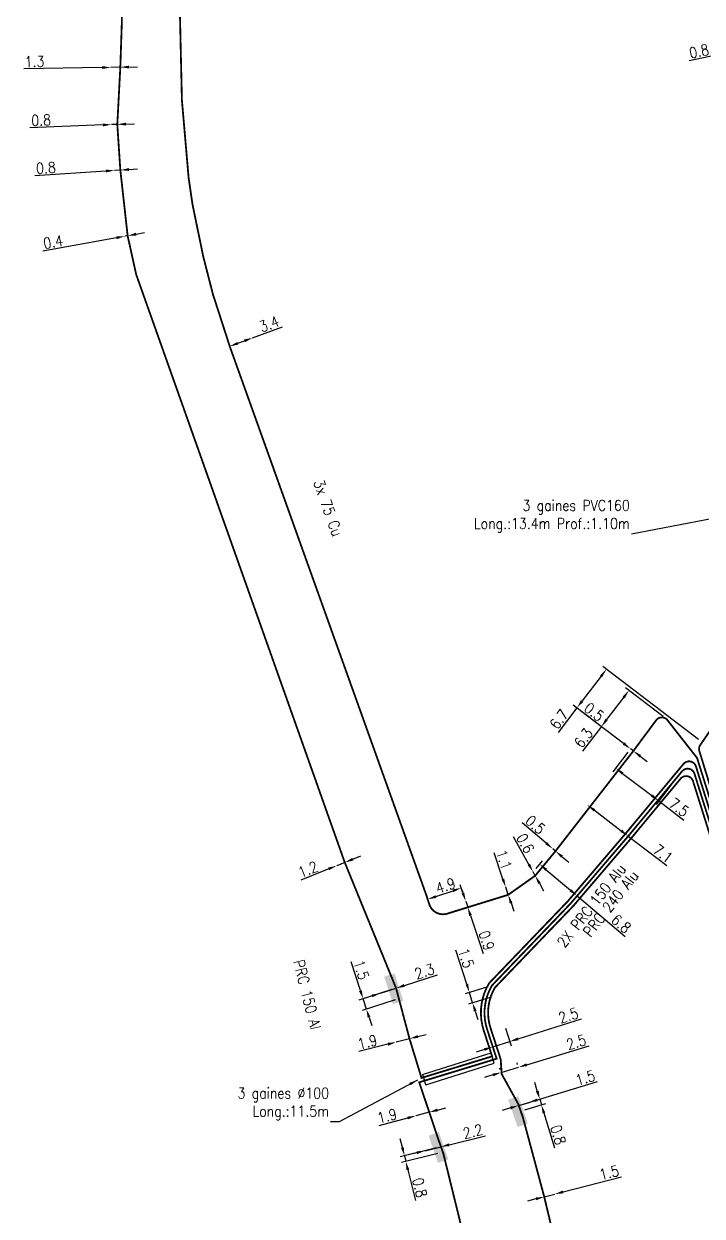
# Model space of a CAD drawing. Header units: millimetres. Extents: x 156382 to 158006, y 120998 to 122000.
# Drawn here: x 157808.9 to 157902.9, y 121654.1 to 121819.5 of the extents above; entities that cross this region are included whole.
import ezdxf
from ezdxf.enums import TextEntityAlignment as Align

# ---------------------------------------------------------------- set-up
doc = ezdxf.new("R2010")
doc.units = ezdxf.units.MM
doc.header["$PDMODE"] = 34
doc.layers.get('0').update_dxf_attribs({"linetype": 'CONTINUOUS'})
doc.layers.get('DEFPOINTS').update_dxf_attribs({"linetype": 'CONTINUOUS'})
for name, color, linetype in [('M_110', 1, 'M_ST_10'), ('M_300', 7, 'CONTINUOUS'), ('M_400', 7, 'CONTINUOUS')]:
    doc.layers.add(name, color=color, linetype=linetype)
doc.styles.add('M_ROMANS', font='ROMANS.shx', dxfattribs={"width": 0.75})
doc.styles.get("Standard").update_dxf_attribs({"font": 'romans.shx', "width": 0.85})
doc.linetypes.add('M_ST_10', pattern='A,5,-0.3,["++",Standard,S=1,R=0,X=0,Y=-0.5],-2.8', length=8.1)
doc.dimstyles.get("Standard").update_dxf_attribs({"dimtxt": 1.5, "dimasz": 1.2, "dimexe": 0.625, "dimexo": 0.625, "dimgap": 0.25, "dimtad": 1, "dimdec": 1, "dimzin": 0, "dimdsep": 46, "dimtxsty": 'Standard', "dimcen": -0.5, "dimadec": 0, "dimazin": 0, "dimtfac": 1, "dimtdec": 1, "dimtmove": 0, "dimatfit": 3, "dimfxl": 0, "dimtolj": 1, "dimtzin": 0, "dimarcsym": 0})

# ---------------------------------------------------------------- blocks, each defined once
blk = doc.blocks.new('*D126')
at = {"layer": 'DEFPOINTS', "color": 0, "linetype": 'Continuous', "transparency": 16777216}
for p in [(157914.18, 121817.15), (157914.18, 121817.14), (157914.96, 121817.31)]:
    blk.add_point(p, dxfattribs=at)
at = {"layer": 'M_110', "color": 0, "linetype": 'Continuous', "lineweight": -2, "transparency": 16777216}
for p, q in [((157913.01, 121816.89), (157901.11, 121814.38)), ((157914.96, 121817.31), (157914.18, 121817.14)), ((157916.14, 121817.55), (157917.31, 121817.8)), ((157914.31, 121816.54), (157914.31, 121816.53)), ((157915.09, 121816.7), (157915.09, 121816.69))]:
    blk.add_line(p, q, dxfattribs=at)
at = {"layer": 'M_110', "color": 0, "linetype": 'Continuous', "transparency": 16777216}
for points in [[(157912.96, 121817.09), (157913.05, 121816.7), (157914.18, 121817.14)], [(157916.1, 121817.75), (157916.18, 121817.36), (157914.96, 121817.31)]]:
    blk.add_solid(points, dxfattribs=at)
at = {"layer": 'M_110', "color": 0, "linetype": 'Continuous', "transparency": 16777216, "insert": (157902.46, 121815.69), "char_height": 1.5, "attachment_point": 5, "rotation": 11.9131}
blk.add_mtext('\\A1;0.8', dxfattribs=at)
blk = doc.blocks.new('*D137')
at = {"layer": 'DEFPOINTS', "color": 0, "linetype": 'Continuous', "transparency": 16777216}
for p in [(157860.48, 121685.77), (157860.95, 121684.34), (157856.37, 121682.86)]:
    blk.add_point(p, dxfattribs=at)
at = {"layer": 'M_300', "color": 0, "linetype": 'Continuous', "lineweight": -2, "transparency": 16777216}
for p, q in [((157855.54, 121685.43), (157854.25, 121689.41)), ((157859.89, 121685.57), (157855.31, 121684.09)), ((157860.35, 121684.15), (157855.77, 121682.67)), ((157856.37, 121682.86), (157855.9, 121684.29)), ((157856.73, 121681.72), (157857.1, 121680.57))]:
    blk.add_line(p, q, dxfattribs=at)
at = {"layer": 'M_300', "color": 0, "linetype": 'Continuous', "transparency": 16777216}
for points in [[(157855.73, 121685.49), (157855.35, 121685.37), (157855.9, 121684.29)], [(157856.93, 121681.78), (157856.54, 121681.66), (157856.37, 121682.86)]]:
    blk.add_solid(points, dxfattribs=at)
at = {"layer": 'M_300', "color": 0, "linetype": 'Continuous', "transparency": 16777216, "insert": (157855.66, 121688.3), "char_height": 1.5, "attachment_point": 5, "rotation": 287.909}
blk.add_mtext('\\A1;1.5', dxfattribs=at)
blk = doc.blocks.new('*D138')
at = {"layer": 'DEFPOINTS', "color": 0, "linetype": 'Continuous', "transparency": 16777216}
for p in [(157860.5, 121678.28), (157860.5, 121678.28), (157862.34, 121678.76)]:
    blk.add_point(p, dxfattribs=at)
at = {"layer": 'M_110', "color": 0, "linetype": 'Continuous', "lineweight": -2, "transparency": 16777216}
for p, q in [((157859.34, 121677.98), (157855.34, 121676.96)), ((157862.34, 121678.76), (157860.5, 121678.28)), ((157863.5, 121679.05), (157864.67, 121679.35))]:
    blk.add_line(p, q, dxfattribs=at)
at = {"layer": 'M_110', "color": 0, "linetype": 'Continuous', "transparency": 16777216}
for points in [[(157859.29, 121678.18), (157859.39, 121677.79), (157860.5, 121678.28)], [(157863.45, 121679.25), (157863.55, 121678.86), (157862.34, 121678.76)]]:
    blk.add_solid(points, dxfattribs=at)
at = {"layer": 'M_110', "color": 0, "linetype": 'Continuous', "transparency": 16777216, "insert": (157856.51, 121678.29), "char_height": 1.5, "attachment_point": 5, "rotation": 14.3962}
blk.add_mtext('\\A1;1.9', dxfattribs=at)
blk = doc.blocks.new('*D139')
at = {"layer": 'DEFPOINTS', "color": 0, "linetype": 'Continuous', "transparency": 16777216}
for p in [(157864.53, 121663.23), (157864.53, 121663.23), (157866.67, 121663.76)]:
    blk.add_point(p, dxfattribs=at)
at = {"layer": 'M_300', "color": 0, "linetype": 'Continuous', "lineweight": -2, "transparency": 16777216}
for p, q in [((157867.83, 121664.05), (157872.89, 121665.3)), ((157864.53, 121663.23), (157866.67, 121663.76)), ((157863.37, 121662.94), (157862.2, 121662.66))]:
    blk.add_line(p, q, dxfattribs=at)
at = {"layer": 'M_300', "color": 0, "linetype": 'Continuous', "transparency": 16777216}
for points in [[(157863.32, 121663.14), (157863.41, 121662.75), (157864.53, 121663.23)], [(157867.78, 121664.24), (157867.88, 121663.85), (157866.67, 121663.76)]]:
    blk.add_solid(points, dxfattribs=at)
at = {"layer": 'M_300', "color": 0, "linetype": 'Continuous', "transparency": 16777216, "insert": (157871.11, 121665.89), "char_height": 1.5, "attachment_point": 5, "rotation": 13.8673}
blk.add_mtext('\\A1;2.2', dxfattribs=at)
blk = doc.blocks.new('M_300_03')
at = {"color": 0, "linetype": 'Continuous'}
blk.add_solid([(-2, 0.75), (-2, -0.75), (2, 0.75), (2, -0.75)], dxfattribs=at)
at = {"color": 0, "linetype": 'Continuous', "style": 'M_ROMANS', "width": 0.75, "flags": 3}
for tag, p in [('DEF_LEG', (0, -5)), ('DEF_COUP', (0, -7.5)), ('DEF_TYPE', (0, -10))]:
    blk.add_attdef(tag, text='', height=1.2, dxfattribs=at).set_placement(p, align=Align.MIDDLE)
blk = doc.blocks.new('*D140')
at = {"layer": 'DEFPOINTS', "color": 0, "linetype": 'Continuous', "transparency": 16777216}
for p in [(157863.24, 121668.07), (157863.24, 121668.07), (157865.07, 121668.56)]:
    blk.add_point(p, dxfattribs=at)
at = {"layer": 'M_110', "color": 0, "linetype": 'Continuous', "lineweight": -2, "transparency": 16777216}
for p, q in [((157865.07, 121668.56), (157863.24, 121668.07)), ((157866.23, 121668.87), (157867.39, 121669.18)), ((157862.08, 121667.76), (157858.09, 121666.69))]:
    blk.add_line(p, q, dxfattribs=at)
at = {"layer": 'M_110', "color": 0, "linetype": 'Continuous', "transparency": 16777216}
for points in [[(157862.02, 121667.95), (157862.13, 121667.57), (157863.24, 121668.07)], [(157866.18, 121669.07), (157866.28, 121668.68), (157865.07, 121668.56)]]:
    blk.add_solid(points, dxfattribs=at)
at = {"layer": 'M_110', "color": 0, "linetype": 'Continuous', "transparency": 16777216, "insert": (157859.24, 121668.04), "char_height": 1.5, "attachment_point": 5, "rotation": 14.9782}
blk.add_mtext('\\A1;1.9', dxfattribs=at)
blk = doc.blocks.new('*D141')
at = {"layer": 'DEFPOINTS', "color": 0, "linetype": 'Continuous', "transparency": 16777216}
for p in [(157880.39, 121670.38), (157877.48, 121669.5), (157877.71, 121668.73)]:
    blk.add_point(p, dxfattribs=at)
at = {"layer": 'M_300', "color": 0, "linetype": 'Continuous', "lineweight": -2, "transparency": 16777216}
for p, q in [((157880.04, 121671.53), (157879.7, 121672.67)), ((157878.08, 121669.68), (157880.99, 121670.56)), ((157878.31, 121668.91), (157881.22, 121669.79)), ((157880.39, 121670.38), (157880.62, 121669.61)), ((157880.97, 121668.46), (157882.44, 121663.61))]:
    blk.add_line(p, q, dxfattribs=at)
at = {"layer": 'M_300', "color": 0, "linetype": 'Continuous', "transparency": 16777216}
for points in [[(157880.24, 121671.58), (157879.85, 121671.47), (157880.39, 121670.38)], [(157881.16, 121668.52), (157880.78, 121668.4), (157880.62, 121669.61)]]:
    blk.add_solid(points, dxfattribs=at)
at = {"layer": 'M_300', "color": 0, "linetype": 'Continuous', "transparency": 16777216, "insert": (157882.94, 121665.42), "char_height": 1.5, "attachment_point": 5, "rotation": 286.8261}
blk.add_mtext('\\A1;0.8', dxfattribs=at)
blk = doc.blocks.new('*D142')
at = {"layer": 'DEFPOINTS', "color": 0, "linetype": 'Continuous', "transparency": 16777216}
for p in [(157878.91, 121669.93), (157878.91, 121669.93), (157877.48, 121669.49)]:
    blk.add_point(p, dxfattribs=at)
at = {"layer": 'M_110', "color": 0, "linetype": 'Continuous', "lineweight": -2, "transparency": 16777216}
for p, q in [((157880.06, 121670.28), (157888.41, 121672.8)), ((157877.48, 121669.49), (157878.91, 121669.93)), ((157876.33, 121669.15), (157875.18, 121668.8))]:
    blk.add_line(p, q, dxfattribs=at)
at = {"layer": 'M_110', "color": 0, "linetype": 'Continuous', "transparency": 16777216}
for points in [[(157880, 121670.47), (157880.12, 121670.08), (157878.91, 121669.93)], [(157876.27, 121669.34), (157876.38, 121668.96), (157877.48, 121669.49)]]:
    blk.add_solid(points, dxfattribs=at)
at = {"layer": 'M_110', "color": 0, "linetype": 'Continuous', "transparency": 16777216, "insert": (157886.69, 121673.33), "char_height": 1.5, "attachment_point": 5, "rotation": 16.8261}
blk.add_mtext('\\A1;1.5', dxfattribs=at)
blk = doc.blocks.new('*D143')
at = {"layer": 'DEFPOINTS', "color": 0, "linetype": 'Continuous', "transparency": 16777216}
for p in [(157877.44, 121674.8), (157875.11, 121673.86), (157877.5, 121674.58)]:
    blk.add_point(p, dxfattribs=at)
at = {"layer": 'M_110', "color": 0, "linetype": 'Continuous', "lineweight": -2, "transparency": 16777216}
for p, q in [((157878.59, 121675.15), (157887.26, 121677.77)), ((157874.93, 121674.46), (157874.86, 121674.68)), ((157875.04, 121674.08), (157877.44, 121674.8)), ((157877.32, 121675.18), (157877.26, 121675.4)), ((157873.9, 121673.73), (157872.75, 121673.39))]:
    blk.add_line(p, q, dxfattribs=at)
at = {"layer": 'M_110', "color": 0, "linetype": 'Continuous', "transparency": 16777216}
for points in [[(157878.53, 121675.34), (157878.64, 121674.96), (157877.44, 121674.8)], [(157873.84, 121673.92), (157873.95, 121673.54), (157875.04, 121674.08)]]:
    blk.add_solid(points, dxfattribs=at)
at = {"layer": 'M_110', "color": 0, "linetype": 'Continuous', "transparency": 16777216, "insert": (157885.45, 121678.27), "char_height": 1.5, "attachment_point": 5, "rotation": 16.8261}
blk.add_mtext('\\A1;2.5', dxfattribs=at)
blk = doc.blocks.new('*D144')
at = {"layer": 'DEFPOINTS', "color": 0, "linetype": 'Continuous', "transparency": 16777216}
for p in [(157873.09, 121680.08), (157875.48, 121680.83), (157876.25, 121678.37)]:
    blk.add_point(p, dxfattribs=at)
at = {"layer": 'M_110', "color": 0, "linetype": 'Continuous', "lineweight": -2, "transparency": 16777216}
for p, q in [((157877.4, 121678.73), (157886.17, 121681.5)), ((157875.66, 121680.24), (157876.44, 121677.78)), ((157873.28, 121679.49), (157874.05, 121677.03)), ((157873.87, 121677.62), (157876.25, 121678.37)), ((157872.72, 121677.26), (157871.58, 121676.9))]:
    blk.add_line(p, q, dxfattribs=at)
at = {"layer": 'M_110', "color": 0, "linetype": 'Continuous', "transparency": 16777216}
for points in [[(157877.34, 121678.93), (157877.46, 121678.54), (157876.25, 121678.37)], [(157872.66, 121677.45), (157872.78, 121677.07), (157873.87, 121677.62)]]:
    blk.add_solid(points, dxfattribs=at)
at = {"layer": 'M_110', "color": 0, "linetype": 'Continuous', "transparency": 16777216, "insert": (157884.36, 121681.98), "char_height": 1.5, "attachment_point": 5, "rotation": 17.494}
blk.add_mtext('\\A1;2.5', dxfattribs=at)
blk = doc.blocks.new('*D145')
at = {"layer": 'DEFPOINTS', "color": 0, "linetype": 'Continuous', "transparency": 16777216}
for p in [(157873.8, 121686.16), (157874.25, 121684.73), (157871.09, 121683.73)]:
    blk.add_point(p, dxfattribs=at)
at = {"layer": 'M_110', "color": 0, "linetype": 'Continuous', "lineweight": -2, "transparency": 16777216}
for p, q in [((157870.28, 121686.31), (157868.78, 121691.05)), ((157873.2, 121685.97), (157870.05, 121684.97)), ((157871.09, 121683.73), (157870.64, 121685.16)), ((157873.65, 121684.54), (157870.5, 121683.54)), ((157871.45, 121682.59), (157871.81, 121681.44))]:
    blk.add_line(p, q, dxfattribs=at)
at = {"layer": 'M_110', "color": 0, "linetype": 'Continuous', "transparency": 16777216}
for points in [[(157870.47, 121686.37), (157870.09, 121686.25), (157870.64, 121685.16)], [(157871.64, 121682.65), (157871.26, 121682.53), (157871.09, 121683.73)]]:
    blk.add_solid(points, dxfattribs=at)
at = {"layer": 'M_110', "color": 0, "linetype": 'Continuous', "transparency": 16777216, "insert": (157870.19, 121689.93), "char_height": 1.5, "attachment_point": 5, "rotation": 287.494}
blk.add_mtext('\\A1;1.5', dxfattribs=at)
blk = doc.blocks.new('*D146')
at = {"layer": 'DEFPOINTS', "color": 0, "linetype": 'Continuous', "transparency": 16777216}
for p in [(157880.37, 121702.96), (157879.46, 121701.88), (157884.65, 121697.49)]:
    blk.add_point(p, dxfattribs=at)
at = {"layer": 'M_110', "color": 0, "linetype": 'Continuous', "lineweight": -2, "transparency": 16777216}
for p, q in [((157879.87, 121702.36), (157880.78, 121703.43)), ((157881.29, 121702.18), (157884.65, 121699.34)), ((157885.06, 121697.97), (157885.97, 121699.04)), ((157885.56, 121698.56), (157892.21, 121692.93))]:
    blk.add_line(p, q, dxfattribs=at)
at = {"layer": 'M_110', "color": 0, "linetype": 'Continuous', "transparency": 16777216}
for points in [[(157881.42, 121702.33), (157881.16, 121702.03), (157880.37, 121702.96)], [(157884.78, 121699.49), (157884.52, 121699.19), (157885.56, 121698.56)]]:
    blk.add_solid(points, dxfattribs=at)
at = {"layer": 'M_110', "color": 0, "linetype": 'Continuous', "transparency": 16777216, "insert": (157891.67, 121694.7), "char_height": 1.5, "attachment_point": 5, "rotation": 319.7484}
blk.add_mtext('\\A1;6.8', dxfattribs=at)
blk = doc.blocks.new('*D147')
at = {"layer": 'DEFPOINTS', "color": 0, "linetype": 'Continuous', "transparency": 16777216}
for p in [(157887, 121711.15), (157887, 121711.15), (157892.65, 121706.85)]:
    blk.add_point(p, dxfattribs=at)
at = {"layer": 'M_110', "color": 0, "linetype": 'Continuous', "lineweight": -2, "transparency": 16777216}
for p, q in [((157887.96, 121710.43), (157891.69, 121707.58)), ((157892.65, 121706.85), (157897.98, 121702.78))]:
    blk.add_line(p, q, dxfattribs=at)
at = {"layer": 'M_110', "color": 0, "linetype": 'Continuous', "transparency": 16777216}
for points in [[(157888.08, 121710.59), (157887.83, 121710.27), (157887, 121711.15)], [(157891.81, 121707.73), (157891.57, 121707.42), (157892.65, 121706.85)]]:
    blk.add_solid(points, dxfattribs=at)
at = {"layer": 'M_110', "color": 0, "linetype": 'Continuous', "transparency": 16777216, "insert": (157897.47, 121704.42), "char_height": 1.5, "attachment_point": 5, "rotation": 322.643}
blk.add_mtext('\\A1;7.1', dxfattribs=at)
blk = doc.blocks.new('*D148')
at = {"layer": 'DEFPOINTS', "color": 0, "linetype": 'Continuous', "transparency": 16777216}
for p in [(157892.96, 121718.96), (157890.91, 121716.28), (157898.92, 121714.41)]:
    blk.add_point(p, dxfattribs=at)
at = {"layer": 'M_110', "color": 0, "linetype": 'Continuous', "lineweight": -2, "transparency": 16777216}
for p, q in [((157892.58, 121718.47), (157890.53, 121715.78)), ((157891.87, 121715.55), (157895.92, 121712.46)), ((157898.55, 121713.92), (157896.5, 121711.23)), ((157896.88, 121711.73), (157900.35, 121709.08))]:
    blk.add_line(p, q, dxfattribs=at)
at = {"layer": 'M_110', "color": 0, "linetype": 'Continuous', "transparency": 16777216}
for points in [[(157891.99, 121715.71), (157891.75, 121715.39), (157890.91, 121716.28)], [(157896.04, 121712.61), (157895.8, 121712.3), (157896.88, 121711.73)]]:
    blk.add_solid(points, dxfattribs=at)
at = {"layer": 'M_110', "color": 0, "linetype": 'Continuous', "transparency": 16777216, "insert": (157899.7, 121710.83), "char_height": 1.5, "attachment_point": 5, "rotation": 322.643}
blk.add_mtext('\\A1;7.5', dxfattribs=at)
blk = doc.blocks.new('*D166')
at = {"layer": 'DEFPOINTS', "color": 0, "linetype": 'Continuous', "transparency": 16777216}
for p in [(157840.6, 121775.95), (157837.41, 121774.77), (157837.41, 121774.77)]:
    blk.add_point(p, dxfattribs=at)
at = {"layer": 'M_110', "color": 0, "linetype": 'Continuous', "lineweight": -2, "transparency": 16777216}
for p, q in [((157840.6, 121775.95), (157844.76, 121777.49)), ((157838.54, 121775.19), (157839.48, 121775.53)), ((157840.38, 121776.54), (157840.38, 121776.54)), ((157837.2, 121775.35), (157837.2, 121775.35))]:
    blk.add_line(p, q, dxfattribs=at)
at = {"layer": 'M_110', "color": 0, "linetype": 'Continuous', "transparency": 16777216}
for points in [[(157839.41, 121775.72), (157839.55, 121775.35), (157840.6, 121775.95)], [(157838.47, 121775.37), (157838.61, 121775), (157837.41, 121774.77)]]:
    blk.add_solid(points, dxfattribs=at)
at = {"layer": 'M_110', "color": 0, "linetype": 'Continuous', "transparency": 16777216, "insert": (157842.89, 121777.87), "char_height": 1.5, "attachment_point": 5, "rotation": 20.3665}
blk.add_mtext('\\A1;3.4', dxfattribs=at)
blk = doc.blocks.new('*D178')
at = {"layer": 'DEFPOINTS', "color": 0, "linetype": 'Continuous', "transparency": 16777216}
for p in [(157866.67, 121663.76), (157861.83, 121661.74), (157866.86, 121662.98)]:
    blk.add_point(p, dxfattribs=at)
at = {"layer": 'M_300', "color": 0, "linetype": 'Continuous', "lineweight": -2, "transparency": 16777216}
for p, q in [((157861.35, 121663.68), (157861.06, 121664.85)), ((157866.06, 121663.61), (157861.03, 121662.37)), ((157866.25, 121662.83), (157861.22, 121661.59)), ((157861.64, 121662.52), (157861.83, 121661.74)), ((157862.12, 121660.58), (157863.17, 121656.33))]:
    blk.add_line(p, q, dxfattribs=at)
at = {"layer": 'M_300', "color": 0, "linetype": 'Continuous', "transparency": 16777216}
for points in [[(157861.54, 121663.73), (157861.16, 121663.63), (157861.64, 121662.52)], [(157862.31, 121660.62), (157861.92, 121660.53), (157861.83, 121661.74)]]:
    blk.add_solid(points, dxfattribs=at)
at = {"layer": 'M_300', "color": 0, "linetype": 'Continuous', "transparency": 16777216, "insert": (157863.76, 121658.11), "char_height": 1.5, "attachment_point": 5, "rotation": 283.8673}
blk.add_mtext('\\A1;0.8', dxfattribs=at)
blk = doc.blocks.new('*D182')
at = {"layer": 'DEFPOINTS', "color": 0, "linetype": 'Continuous', "transparency": 16777216}
for p in [(157820.97, 121813.45), (157822.27, 121813.48), (157822.27, 121813.48)]:
    blk.add_point(p, dxfattribs=at)
at = {"layer": 'M_110', "color": 0, "linetype": 'Continuous', "lineweight": -2, "transparency": 16777216}
for p, q in [((157819.77, 121813.43), (157808.9, 121813.23)), ((157822.27, 121813.48), (157820.97, 121813.45)), ((157823.47, 121813.5), (157824.67, 121813.52))]:
    blk.add_line(p, q, dxfattribs=at)
at = {"layer": 'M_110', "color": 0, "linetype": 'Continuous', "transparency": 16777216}
for points in [[(157819.77, 121813.63), (157819.78, 121813.23), (157820.97, 121813.45)], [(157823.47, 121813.7), (157823.47, 121813.3), (157822.27, 121813.48)]]:
    blk.add_solid(points, dxfattribs=at)
at = {"layer": 'M_110', "color": 0, "linetype": 'Continuous', "transparency": 16777216, "insert": (157810.38, 121814.26), "char_height": 1.5, "attachment_point": 5, "rotation": 1.0622}
blk.add_mtext('\\A1;1.3', dxfattribs=at)
blk = doc.blocks.new('*D183')
at = {"layer": 'DEFPOINTS', "color": 0, "linetype": 'Continuous', "transparency": 16777216}
for p in [(157821.05, 121805.52), (157821.85, 121805.55), (157821.85, 121805.55)]:
    blk.add_point(p, dxfattribs=at)
at = {"layer": 'M_110', "color": 0, "linetype": 'Continuous', "lineweight": -2, "transparency": 16777216}
for p, q in [((157819.85, 121805.47), (157809.74, 121805.08)), ((157821.85, 121805.55), (157821.05, 121805.52)), ((157823.05, 121805.59), (157824.25, 121805.64))]:
    blk.add_line(p, q, dxfattribs=at)
at = {"layer": 'M_110', "color": 0, "linetype": 'Continuous', "transparency": 16777216}
for points in [[(157819.84, 121805.67), (157819.86, 121805.27), (157821.05, 121805.52)], [(157823.04, 121805.79), (157823.05, 121805.39), (157821.85, 121805.55)]]:
    blk.add_solid(points, dxfattribs=at)
at = {"layer": 'M_110', "color": 0, "linetype": 'Continuous', "transparency": 16777216, "insert": (157811.29, 121806.14), "char_height": 1.5, "attachment_point": 5, "rotation": 2.1884}
blk.add_mtext('\\A1;0.8', dxfattribs=at)
blk = doc.blocks.new('*D184')
at = {"layer": 'DEFPOINTS', "color": 0, "linetype": 'Continuous', "transparency": 16777216}
for p in [(157821.47, 121799.16), (157822.27, 121799.21), (157822.27, 121799.21)]:
    blk.add_point(p, dxfattribs=at)
at = {"layer": 'M_110', "color": 0, "linetype": 'Continuous', "lineweight": -2, "transparency": 16777216}
for p, q in [((157820.28, 121799.08), (157810.44, 121798.42)), ((157822.27, 121799.21), (157821.47, 121799.16)), ((157823.47, 121799.29), (157824.67, 121799.37))]:
    blk.add_line(p, q, dxfattribs=at)
at = {"layer": 'M_110', "color": 0, "linetype": 'Continuous', "transparency": 16777216}
for points in [[(157820.26, 121799.28), (157820.29, 121798.88), (157821.47, 121799.16)], [(157823.46, 121799.49), (157823.48, 121799.09), (157822.27, 121799.21)]]:
    blk.add_solid(points, dxfattribs=at)
at = {"layer": 'M_110', "color": 0, "linetype": 'Continuous', "transparency": 16777216, "insert": (157811.96, 121799.52), "char_height": 1.5, "attachment_point": 5, "rotation": 3.8247}
blk.add_mtext('\\A1;0.8', dxfattribs=at)
blk = doc.blocks.new('*D185')
at = {"layer": 'DEFPOINTS', "color": 0, "linetype": 'Continuous', "transparency": 16777216}
for p in [(157822.94, 121790.05), (157823.28, 121790.11), (157823.28, 121790.11)]:
    blk.add_point(p, dxfattribs=at)
at = {"layer": 'M_110', "color": 0, "linetype": 'Continuous', "lineweight": -2, "transparency": 16777216}
for p, q in [((157824.46, 121790.33), (157825.64, 121790.54)), ((157821.76, 121789.83), (157811.55, 121787.97)), ((157823.28, 121790.11), (157822.94, 121790.05))]:
    blk.add_line(p, q, dxfattribs=at)
at = {"layer": 'M_110', "color": 0, "linetype": 'Continuous', "transparency": 16777216}
for points in [[(157824.43, 121790.52), (157824.5, 121790.13), (157823.28, 121790.11)], [(157821.72, 121790.03), (157821.79, 121789.64), (157822.94, 121790.05)]]:
    blk.add_solid(points, dxfattribs=at)
at = {"layer": 'M_110', "color": 0, "linetype": 'Continuous', "transparency": 16777216, "insert": (157812.96, 121789.24), "char_height": 1.5, "attachment_point": 5, "rotation": 10.3675}
blk.add_mtext('\\A1;0.4', dxfattribs=at)
blk = doc.blocks.new('*D186')
at = {"layer": 'DEFPOINTS', "color": 0, "linetype": 'Continuous', "transparency": 16777216}
for p in [(157853.37, 121703.2), (157853.37, 121703.2), (157852.26, 121702.75)]:
    blk.add_point(p, dxfattribs=at)
at = {"layer": 'M_110', "color": 0, "linetype": 'Continuous', "lineweight": -2, "transparency": 16777216}
for p, q in [((157853.37, 121703.2), (157852.26, 121702.75)), ((157854.48, 121703.65), (157855.6, 121704.1)), ((157851.15, 121702.31), (157847.26, 121700.74))]:
    blk.add_line(p, q, dxfattribs=at)
at = {"layer": 'M_110', "color": 0, "linetype": 'Continuous', "transparency": 16777216}
for points in [[(157854.41, 121703.84), (157854.56, 121703.46), (157853.37, 121703.2)], [(157851.07, 121702.49), (157851.22, 121702.12), (157852.26, 121702.75)]]:
    blk.add_solid(points, dxfattribs=at)
at = {"layer": 'M_110', "color": 0, "linetype": 'Continuous', "transparency": 16777216, "insert": (157848.27, 121702.23), "char_height": 1.5, "attachment_point": 5, "rotation": 21.9263}
blk.add_mtext('\\A1;1.2', dxfattribs=at)
blk = doc.blocks.new('*D191')
at = {"layer": 'DEFPOINTS', "color": 0, "linetype": 'Continuous', "transparency": 16777216}
for p in [(157858.3, 121685.06), (157860.48, 121685.77), (157860.48, 121685.77)]:
    blk.add_point(p, dxfattribs=at)
at = {"layer": 'M_300', "color": 0, "linetype": 'Continuous', "lineweight": -2, "transparency": 16777216}
for p, q in [((157860.29, 121686.36), (157860.29, 121686.36)), ((157861.63, 121686.14), (157866.24, 121687.63)), ((157857.15, 121684.69), (157856.01, 121684.32)), ((157858.3, 121685.06), (157860.48, 121685.77))]:
    blk.add_line(p, q, dxfattribs=at)
at = {"layer": 'M_300', "color": 0, "linetype": 'Continuous', "transparency": 16777216}
for points in [[(157861.56, 121686.33), (157861.69, 121685.94), (157860.48, 121685.77)], [(157857.09, 121684.88), (157857.22, 121684.5), (157858.3, 121685.06)]]:
    blk.add_solid(points, dxfattribs=at)
at = {"layer": 'M_300', "color": 0, "linetype": 'Continuous', "transparency": 16777216, "insert": (157864.42, 121688.09), "char_height": 1.5, "attachment_point": 5, "rotation": 17.909}
blk.add_mtext('\\A1;2.3', dxfattribs=at)
blk = doc.blocks.new('*D192')
at = {"layer": 'DEFPOINTS', "color": 0, "linetype": 'Continuous', "transparency": 16777216}
for p in [(157870.13, 121697.83), (157870.41, 121696.98), (157870.41, 121696.98)]:
    blk.add_point(p, dxfattribs=at)
at = {"layer": 'M_110', "color": 0, "linetype": 'Continuous', "lineweight": -2, "transparency": 16777216}
for p, q in [((157869.74, 121698.97), (157869.36, 121700.1)), ((157870.13, 121697.83), (157870.41, 121696.98)), ((157869.82, 121696.78), (157869.82, 121696.78)), ((157870.8, 121695.84), (157872.57, 121690.59))]:
    blk.add_line(p, q, dxfattribs=at)
at = {"layer": 'M_110', "color": 0, "linetype": 'Continuous', "transparency": 16777216}
for points in [[(157869.93, 121699.03), (157869.55, 121698.9), (157870.13, 121697.83)], [(157870.99, 121695.91), (157870.61, 121695.78), (157870.41, 121696.98)]]:
    blk.add_solid(points, dxfattribs=at)
at = {"layer": 'M_110', "color": 0, "linetype": 'Continuous', "transparency": 16777216, "insert": (157873.02, 121692.38), "char_height": 1.5, "attachment_point": 5, "rotation": 288.6781}
blk.add_mtext('\\A1;0.9', dxfattribs=at)
blk = doc.blocks.new('*D193')
at = {"layer": 'DEFPOINTS', "color": 0, "linetype": 'Continuous', "transparency": 16777216}
for p in [(157875.66, 121699.75), (157875.67, 121699.76), (157876.02, 121698.72)]:
    blk.add_point(p, dxfattribs=at)
at = {"layer": 'M_110', "color": 0, "linetype": 'Continuous', "lineweight": -2, "transparency": 16777216}
for p, q in [((157875.29, 121700.89), (157874.06, 121704.52)), ((157876.02, 121698.72), (157875.67, 121699.76)), ((157876.25, 121699.95), (157876.26, 121699.96)), ((157876.41, 121697.58), (157876.79, 121696.44))]:
    blk.add_line(p, q, dxfattribs=at)
at = {"layer": 'M_110', "color": 0, "linetype": 'Continuous', "transparency": 16777216}
for points in [[(157875.47, 121700.96), (157875.1, 121700.83), (157875.67, 121699.76)], [(157876.6, 121697.64), (157876.22, 121697.51), (157876.02, 121698.72)]]:
    blk.add_solid(points, dxfattribs=at)
at = {"layer": 'M_110', "color": 0, "linetype": 'Continuous', "transparency": 16777216, "insert": (157875.43, 121703.59), "char_height": 1.5, "attachment_point": 5, "rotation": 288.6781}
blk.add_mtext('\\A1;1.1', dxfattribs=at)
blk = doc.blocks.new('*D194')
at = {"layer": 'DEFPOINTS', "color": 0, "linetype": 'Continuous', "transparency": 16777216}
for p in [(157869.36, 121700.1), (157869.51, 121699.66), (157864.72, 121698.53)]:
    blk.add_point(p, dxfattribs=at)
at = {"layer": 'M_110', "color": 0, "linetype": 'Continuous', "lineweight": -2, "transparency": 16777216}
for p, q in [((157869.56, 121699.51), (157869.71, 121699.07)), ((157864.92, 121697.94), (157865.07, 121697.5)), ((157866, 121698.47), (157868.37, 121699.27))]:
    blk.add_line(p, q, dxfattribs=at)
at = {"layer": 'M_110', "color": 0, "linetype": 'Continuous', "transparency": 16777216}
for points in [[(157868.31, 121699.46), (157868.44, 121699.08), (157869.51, 121699.66)], [(157865.94, 121698.66), (157866.07, 121698.28), (157864.87, 121698.09)]]:
    blk.add_solid(points, dxfattribs=at)
at = {"layer": 'M_110', "color": 0, "linetype": 'Continuous', "transparency": 16777216, "insert": (157867.34, 121699.98), "char_height": 1.5, "attachment_point": 5, "rotation": 18.6781}
blk.add_mtext('\\A1;4.9', dxfattribs=at)
blk = doc.blocks.new('*D195')
at = {"layer": 'DEFPOINTS', "color": 0, "linetype": 'Continuous', "transparency": 16777216}
for p in [(157879.46, 121701.88), (157879.46, 121701.88), (157879.76, 121701.36)]:
    blk.add_point(p, dxfattribs=at)
at = {"layer": 'M_110', "color": 0, "linetype": 'Continuous', "lineweight": -2, "transparency": 16777216}
for p, q in [((157878.88, 121702.93), (157876.74, 121706.74)), ((157879.76, 121701.36), (157879.46, 121701.88)), ((157880.34, 121700.31), (157880.93, 121699.26))]:
    blk.add_line(p, q, dxfattribs=at)
at = {"layer": 'M_110', "color": 0, "linetype": 'Continuous', "transparency": 16777216}
for points in [[(157879.05, 121703.03), (157878.7, 121702.83), (157879.46, 121701.88)], [(157880.52, 121700.41), (157880.17, 121700.21), (157879.76, 121701.36)]]:
    blk.add_solid(points, dxfattribs=at)
at = {"layer": 'M_110', "color": 0, "linetype": 'Continuous', "transparency": 16777216, "insert": (157878.39, 121705.85), "char_height": 1.5, "attachment_point": 5, "rotation": 299.2276}
blk.add_mtext('\\A1;0.6', dxfattribs=at)
blk = doc.blocks.new('*D196')
at = {"layer": 'DEFPOINTS', "color": 0, "linetype": 'Continuous', "transparency": 16777216}
for p in [(157882.18, 121705.1), (157882.18, 121705.1), (157882.57, 121704.77)]:
    blk.add_point(p, dxfattribs=at)
at = {"layer": 'M_110', "color": 0, "linetype": 'Continuous', "lineweight": -2, "transparency": 16777216}
for p, q in [((157881.27, 121705.87), (157877.93, 121708.7)), ((157882.57, 121704.77), (157882.18, 121705.1)), ((157883.48, 121704), (157884.4, 121703.22))]:
    blk.add_line(p, q, dxfattribs=at)
at = {"layer": 'M_110', "color": 0, "linetype": 'Continuous', "transparency": 16777216}
for points in [[(157881.4, 121706.02), (157881.14, 121705.72), (157882.18, 121705.1)], [(157883.61, 121704.15), (157883.35, 121703.85), (157882.57, 121704.77)]]:
    blk.add_solid(points, dxfattribs=at)
at = {"layer": 'M_110', "color": 0, "linetype": 'Continuous', "transparency": 16777216, "insert": (157879.79, 121708.43), "char_height": 1.5, "attachment_point": 5, "rotation": 319.7484}
blk.add_mtext('\\A1;0.5', dxfattribs=at)
blk = doc.blocks.new('*D197')
at = {"layer": 'DEFPOINTS', "color": 0, "linetype": 'Continuous', "transparency": 16777216}
for p in [(157892.96, 121718.96), (157893.36, 121718.66), (157893.36, 121718.66)]:
    blk.add_point(p, dxfattribs=at)
at = {"layer": 'M_110', "color": 0, "linetype": 'Continuous', "lineweight": -2, "transparency": 16777216}
for p, q in [((157892.01, 121719.69), (157886.05, 121724.24)), ((157893.36, 121718.66), (157892.96, 121718.96)), ((157894.31, 121717.93), (157895.27, 121717.2))]:
    blk.add_line(p, q, dxfattribs=at)
at = {"layer": 'M_110', "color": 0, "linetype": 'Continuous', "transparency": 16777216}
for points in [[(157892.13, 121719.85), (157891.89, 121719.53), (157892.96, 121718.96)], [(157894.44, 121718.09), (157894.19, 121717.77), (157893.36, 121718.66)]]:
    blk.add_solid(points, dxfattribs=at)
at = {"layer": 'M_110', "color": 0, "linetype": 'Continuous', "transparency": 16777216, "insert": (157887.92, 121724.07), "char_height": 1.5, "attachment_point": 5, "rotation": 322.643}
blk.add_mtext('\\A1;0.5', dxfattribs=at)
blk = doc.blocks.new('*D198')
at = {"layer": 'DEFPOINTS', "color": 0, "linetype": 'Continuous', "transparency": 16777216}
for p in [(157892.75, 121727.05), (157897.99, 121723.05), (157888.93, 121722.04)]:
    blk.add_point(p, dxfattribs=at)
at = {"layer": 'M_110', "color": 0, "linetype": 'Continuous', "lineweight": -2, "transparency": 16777216}
for p, q in [((157892.02, 121726.1), (157889.66, 121723)), ((157897.49, 121723.43), (157892.26, 121727.43)), ((157888.93, 121722.04), (157886.31, 121718.62))]:
    blk.add_line(p, q, dxfattribs=at)
at = {"layer": 'M_110', "color": 0, "linetype": 'Continuous', "transparency": 16777216}
for points in [[(157891.87, 121726.22), (157892.18, 121725.98), (157892.75, 121727.05)], [(157889.5, 121723.12), (157889.82, 121722.88), (157888.93, 121722.04)]]:
    blk.add_solid(points, dxfattribs=at)
at = {"layer": 'M_110', "color": 0, "linetype": 'Continuous', "transparency": 16777216, "insert": (157886.46, 121720.46), "char_height": 1.5, "attachment_point": 5, "rotation": 52.643}
blk.add_mtext('\\A1;6.3', dxfattribs=at)
blk = doc.blocks.new('*D199')
at = {"layer": 'DEFPOINTS', "color": 0, "linetype": 'Continuous', "transparency": 16777216}
for p in [(157889.62, 121729.98), (157888.93, 121722.04), (157902.88, 121719.85)]:
    blk.add_point(p, dxfattribs=at)
at = {"layer": 'M_110', "color": 0, "linetype": 'Continuous', "lineweight": -2, "transparency": 16777216}
for p, q in [((157902.38, 121720.23), (157889.12, 121730.36)), ((157888.89, 121729.02), (157886.27, 121725.59)), ((157885.54, 121724.63), (157882.92, 121721.21)), ((157888.43, 121722.42), (157885.04, 121725.01))]:
    blk.add_line(p, q, dxfattribs=at)
at = {"layer": 'M_110', "color": 0, "linetype": 'Continuous', "transparency": 16777216}
for points in [[(157888.73, 121729.14), (157889.05, 121728.9), (157889.62, 121729.98)], [(157886.11, 121725.71), (157886.42, 121725.47), (157885.54, 121724.63)]]:
    blk.add_solid(points, dxfattribs=at)
at = {"layer": 'M_110', "color": 0, "linetype": 'Continuous', "transparency": 16777216, "insert": (157883.07, 121723.05), "char_height": 1.5, "attachment_point": 5, "rotation": 52.643}
blk.add_mtext('\\A1;6.7', dxfattribs=at)
blk = doc.blocks.new('*D200')
at = {"layer": 'DEFPOINTS', "color": 0, "linetype": 'Continuous', "transparency": 16777216}
for p in [(157881.01, 121656.83), (157881.01, 121656.83), (157882.46, 121657.21)]:
    blk.add_point(p, dxfattribs=at)
at = {"layer": 'M_110', "color": 0, "linetype": 'Continuous', "lineweight": -2, "transparency": 16777216}
for p, q in [((157883.62, 121657.51), (157891.7, 121659.58)), ((157879.85, 121656.53), (157878.68, 121656.24)), ((157881.01, 121656.83), (157882.46, 121657.21))]:
    blk.add_line(p, q, dxfattribs=at)
at = {"layer": 'M_110', "color": 0, "linetype": 'Continuous', "transparency": 16777216}
for points in [[(157879.8, 121656.73), (157879.9, 121656.34), (157881.01, 121656.83)], [(157883.57, 121657.7), (157883.67, 121657.31), (157882.46, 121657.21)]]:
    blk.add_solid(points, dxfattribs=at)
at = {"layer": 'M_110', "color": 0, "linetype": 'Continuous', "transparency": 16777216, "insert": (157890, 121660.18), "char_height": 1.5, "attachment_point": 5, "rotation": 14.4223}
blk.add_mtext('\\A1;1.5', dxfattribs=at)

msp = doc.modelspace()

# ---------------------------------------------------------------- linework, layer by layer
at = {"layer": 'M_110', "const_width": 0.25, "flags": 128}
for points in [[(157906.92, 121704.26), (157902.51, 121718.64, -0.229804), (157902.64, 121719.5), (157906.05, 121724.47), (157914.3, 121736.87), (157922.64, 121747.75), (157927.17, 121754.12), (157927.33, 121756.06), (157929.98, 121758.12), (157927.81, 121763.1), (157924.62, 121776.91), (157921.9, 121788.12), (157918.73, 121802.31), (157914.96, 121817.31), (157911.92, 121829.61), (157906.48, 121847.3), (157902.48, 121867.89), (157899.43, 121880.59), (157897.17, 121892.18), (157893.84, 121909.43), (157900.48, 121910.56), (157895.86, 121934.82), (157892.32, 121955.99), (157889.75, 121976.6), (157889.41, 121979.63), (157891.01, 121979.83)], [(157860.48, 121685.77), (157862.34, 121678.76), (157864, 121673.32), (157873.79, 121676.31), (157872.62, 121679.92, -0.218158), (157873.38, 121686.46), (157884.28, 121697.82), (157892.26, 121707.17), (157900.31, 121716.86, -0.594438), (157902.03, 121716.52), (157905.97, 121703.95)]]:
    msp.add_lwpolyline(points, format="xyb", dxfattribs=at)
at = {"layer": 'M_110', "linetype": 'M_ST_10', "flags": 128}
msp.add_lwpolyline([(157860.48, 121685.77, 0.25, 0.25, 0), (157860.48, 121685.77, 0.25, 0.25, 0), (157853.37, 121703.2, 0.25, 0.25, 0), (157824.46, 121784.75, 0.25, 0.25, 0), (157824.46, 121784.75, 0.25, 0.25, 0), (157824.46, 121784.75, 0.25, 0.25, 0), (157824.46, 121784.75, 0.25, 0.25, 0), (157824.46, 121784.75, 0.25, 0.25, 0), (157824.46, 121784.75, 0.25, 0.25, 0), (157824.46, 121784.75, 0.25, 0.25, 0), (157823.28, 121790.11, 0.25, 0.25, 0), (157822.27, 121799.21, 0.25, 0.25, 0), (157821.85, 121805.55, 0.25, 0.25, 0), (157822.27, 121813.48, 0.25, 0.25, 0), (157822.49, 121820.07, 0.25, 0.25, 0), (157822.33, 121825.97, 0.25, 0.25, 0), (157822.26, 121831.59, 0.25, 0.25, 0), (157821.61, 121837.13, 0.25, 0.25, 0), (157821.18, 121841.21, 0.25, 0.25, 0), (157820.68, 121847.23, 0.25, 0.25, 0), (157820.55, 121857.23, 0.25, 0.25, 0), (157820.55, 121857.62, 0, 0, 0)], format="xyseb", dxfattribs=at)
at = {"layer": 'M_110', "linetype": 'M_ST_10', "const_width": 0.25, "flags": 128}
for points in [[(157906.45, 121704.1), (157902.19, 121717.69), (157897.99, 121723.05, 0.437376), (157896.53, 121722.93), (157893.36, 121718.66), (157882.57, 121704.77), (157879.76, 121701.36), (157876.01, 121698.71), (157867.58, 121696.1, -0.401774), (157865.1, 121697.34), (157864.72, 121698.53), (157837.46, 121774.69), (157835.1, 121781.99), (157833.76, 121787.22), (157832.27, 121794.46), (157831.73, 121798.16), (157831.1, 121805.46), (157830.8, 121808.95), (157830.59, 121818.19), (157830.41, 121826.26), (157830.26, 121831.42), (157829.37, 121855.65)], [(157877.73, 121668.78), (157877.4, 121669.72), (157875.11, 121673.87), (157874.98, 121675.89), (157873.57, 121680.23, -0.214127), (157874.18, 121685.85), (157885.02, 121697.15), (157893.03, 121706.52), (157899.9, 121714.81, -0.594438), (157901.63, 121714.47), (157905.03, 121703.62)]]:
    msp.add_lwpolyline(points, format="xyb", dxfattribs=at)
at = {"layer": 'M_110', "flags": 128}
msp.add_lwpolyline([(157866.71, 121663.77, 0.25, 0.25, 0), (157866.71, 121663.77, 0.25, 0.25, 0), (157866.36, 121664.73, 0.25, 0.25, 0), (157863.69, 121672.71, 0.25, 0.25, 0), (157874.42, 121675.98, 0.25, 0.25, 0), (157873.09, 121680.07, 0.25, 0.25, -0.216245), (157873.78, 121686.15, 0.25, 0.25, 0), (157884.65, 121697.49, 0.25, 0.25, 0), (157892.65, 121706.85, 0.25, 0.25, 0), (157900.11, 121715.84, 0.25, 0.25, -0.594438), (157901.83, 121715.5, 0.25, 0.25, 0), (157905.5, 121703.78, 0, 0, 0)], format="xyseb", dxfattribs=at)
at = {"layer": 'M_110', "linetype": 'M_ST_10', "const_width": 0.25, "flags": 128}
msp.add_lwpolyline([(157877.73, 121668.78), (157878.06, 121667.83), (157881.01, 121656.83), (157883.43, 121646.72), (157889.4, 121623.2), (157893.87, 121605.19), (157897.63, 121585.79), (157900.07, 121568.42)], dxfattribs=at)
at = {"layer": 'M_110', "const_width": 0.25, "flags": 128}
msp.add_lwpolyline([(157866.71, 121663.77), (157867.03, 121662.84), (157869.87, 121651.28), (157872.8, 121639.39), (157875.45, 121628.53), (157878.21, 121615.37), (157879.57, 121608.68), (157881.24, 121601.6), (157882.47, 121596.45), (157883.97, 121589.28), (157885.2, 121583.61), (157887.71, 121566.75), (157887.83, 121565.95)], dxfattribs=at)
at = {"layer": 'M_400', "color": 7}
for p, q in [((157864.14, 121673.8), (157873.64, 121676.79)), ((157873.64, 121676.79), (157873.86, 121676.07)), ((157864.59, 121672.37), (157874.09, 121675.36)), ((157874.09, 121675.36), (157873.86, 121676.07)), ((157864.14, 121673.8), (157864.37, 121673.09)), ((157864.59, 121672.37), (157864.37, 121673.09))]:
    msp.add_line(p, q, dxfattribs=at)

# ---------------------------------------------------------------- block references
at = {"layer": 'M_300'}
for p, rotation in [((157860.16, 121685.68), 287.6870296539403), ((157877.37, 121668.65), 289.1051881305199), ((157877.37, 121668.65), 289.1051881305199), ((157866.35, 121663.67), 289.1051881305199)]:
    msp.add_blockref('M_300_03', p, dxfattribs=dict(at, rotation=rotation))

# ---------------------------------------------------------------- texts
at = {"layer": 'M_110', "linetype": 'Continuous', "width": 0.85}
for s, rotation, p in [('3x 75 Cu', 289.4927, (157851.06, 121752.35)), ('2X PRC 150 Alu', 51.8619, (157887.56, 121697.22)), ('PRC 240 Alu', 51.8619, (157890.23, 121697.48)), ('PRC 150 Al', 284.1784, (157848.17, 121684.87))]:
    msp.add_text(s, height=1.5, rotation=rotation, dxfattribs=at).set_placement(p, align=Align.MIDDLE)
at = {"layer": 'M_400', "linetype": 'Continuous', "char_height": 1.5}
for s, insert, attachment_point in [('3 gaines PVC160 \\PLong.:13.4m Prof.:1.10m', (157892.86, 121751.21), 6), ('3 gaines %%C100 \\PLong.:11.5m', (157851.19, 121667.46), 9)]:
    msp.add_mtext(s, dxfattribs=dict(at, insert=insert, attachment_point=attachment_point))

# ---------------------------------------------------------------- dimensions: what is measured, and where the dimension line sits
at = {"layer": 'M_110', "linetype": 'Continuous'}
for base, p1, p2, angle, picture, middle, dimtype in [((157914.18, 121817.14), (157914.96, 121817.31), (157914.18, 121817.15), 191.9131, '*D126', (157902.66, 121814.71), 161), ((157822.27, 121813.48), (157820.97, 121813.45), (157822.27, 121813.48), 181.0622, '*D182', (157810.4, 121813.26), 160), ((157821.85, 121805.55), (157821.05, 121805.52), (157821.85, 121805.55), 182.1884, '*D183', (157811.33, 121805.14), 160), ((157822.27, 121799.21), (157821.47, 121799.16), (157822.27, 121799.21), 183.8247, '*D184', (157812.03, 121798.53), 160), ((157823.2817, 121790.1118), (157822.9374, 121790.0488), (157823.2817, 121790.1118), 190.3675, '*D185', (157813.1398, 121788.2563), 160), ((157837.41, 121774.77), (157840.6, 121775.95), (157837.41, 121774.77), 200.3665, '*D166', (157843.24, 121776.93), 160), ((157889.62, 121729.98), (157888.93, 121722.04), (157902.88, 121719.85), 52.643, '*D199', (157883.87, 121722.44), 160), ((157892.75, 121727.05), (157888.93, 121722.04), (157897.99, 121723.05), 52.643, '*D198', (157887.26, 121719.85), 160), ((157893.36, 121718.66), (157892.96, 121718.96), (157893.36, 121718.66), 322.643, '*D197', (157887.31, 121723.28), 160), ((157890.91, 121716.28), (157898.92, 121714.41), (157892.96, 121718.96), 142.643, '*D148', (157899.09, 121710.04), 161), ((157887, 121711.15), (157892.65, 121706.85), (157887, 121711.15), 142.643, '*D147', (157896.86, 121703.63), 161), ((157882.18, 121705.1), (157882.57, 121704.77), (157882.18, 121705.1), 319.7484, '*D196', (157879.14, 121707.67), 160), ((157879.46, 121701.88), (157879.76, 121701.36), (157879.46, 121701.88), 119.2276, '*D195', (157877.52, 121705.36), 160), ((157875.67, 121699.76), (157876.02, 121698.72), (157875.66, 121699.75), 288.6781, '*D193', (157874.48, 121703.27), 160), ((157853.37, 121703.2), (157852.26, 121702.75), (157853.37, 121703.2), 201.9263, '*D186', (157848.65, 121701.3), 160), ((157880.37, 121702.96), (157884.65, 121697.49), (157879.46, 121701.88), 139.7484, '*D146', (157891.03, 121693.94), 161), ((157869.51, 121699.66), (157864.72, 121698.53), (157869.36, 121700.1), 18.6781, '*D194', (157867.66, 121699.03), 160), ((157870.41, 121696.98), (157870.13, 121697.83), (157870.41, 121696.98), 108.6781, '*D192', (157872.08, 121692.06), 160), ((157871.09, 121683.73), (157873.8, 121686.16), (157874.25, 121684.73), 287.494, '*D145', (157869.23, 121689.63), 161), ((157876.25, 121678.37), (157873.09, 121680.08), (157875.48, 121680.83), 17.494, '*D144', (157884.66, 121681.02), 161), ((157877.44, 121674.8), (157875.11, 121673.86), (157877.5, 121674.58), 16.8261, '*D143', (157885.74, 121677.32), 161), ((157860.5, 121678.28), (157862.34, 121678.76), (157860.5, 121678.28), 194.3962, '*D138', (157856.76, 121677.32), 161), ((157878.91, 121669.93), (157877.48, 121669.49), (157878.91, 121669.93), 16.8261, '*D142', (157886.98, 121672.37), 161), ((157863.24, 121668.07), (157865.07, 121668.56), (157863.24, 121668.07), 194.9782, '*D140', (157859.5, 121667.07), 161), ((157881.01, 121656.83), (157882.46, 121657.21), (157881.01, 121656.83), 194.4223, '*D200', (157890.25, 121659.21), 160)]:
    dim = msp.add_linear_dim(base=base, p1=p1, p2=p2, angle=angle, dimstyle='Standard', dxfattribs=at)
    dim.commit()
    dim.dimension.update_dxf_attribs({"geometry": picture, "text_midpoint": middle, "dimtype": dimtype})
at = {"layer": 'M_300', "linetype": 'Continuous'}
for base, p1, p2, angle, picture, middle, dimtype in [((157856.37, 121682.86), (157860.48, 121685.77), (157860.95, 121684.34), 287.909, '*D137', (157854.71, 121687.99), 161), ((157860.48, 121685.77), (157858.3, 121685.06), (157860.48, 121685.77), 17.909, '*D191', (157864.73, 121687.14), 160), ((157880.39, 121670.38), (157877.71, 121668.73), (157877.48, 121669.5), 106.8261, '*D141', (157881.98, 121665.13), 161), ((157864.53, 121663.23), (157866.67, 121663.76), (157864.53, 121663.23), 193.8673, '*D139', (157871.35, 121664.92), 161), ((157861.83, 121661.74), (157866.67, 121663.76), (157866.86, 121662.98), 283.8673, '*D178', (157862.79, 121657.87), 161)]:
    dim = msp.add_linear_dim(base=base, p1=p1, p2=p2, angle=angle, dimstyle='Standard', dxfattribs=at)
    dim.commit()
    dim.dimension.update_dxf_attribs({"geometry": picture, "text_midpoint": middle, "dimtype": dimtype})

# ---------------------------------------------------------------- leaders
at = {"layer": 'M_400', "linetype": 'Continuous'}
for points in [[(157925.54, 121755.03), (157893.11, 121748.71)], [(157863.46, 121673.03), (157852.59, 121667.24), (157851.39, 121667.24)]]:
    msp.add_leader(points, dimstyle='Standard', dxfattribs=at)

doc.saveas('drawing.dxf')
